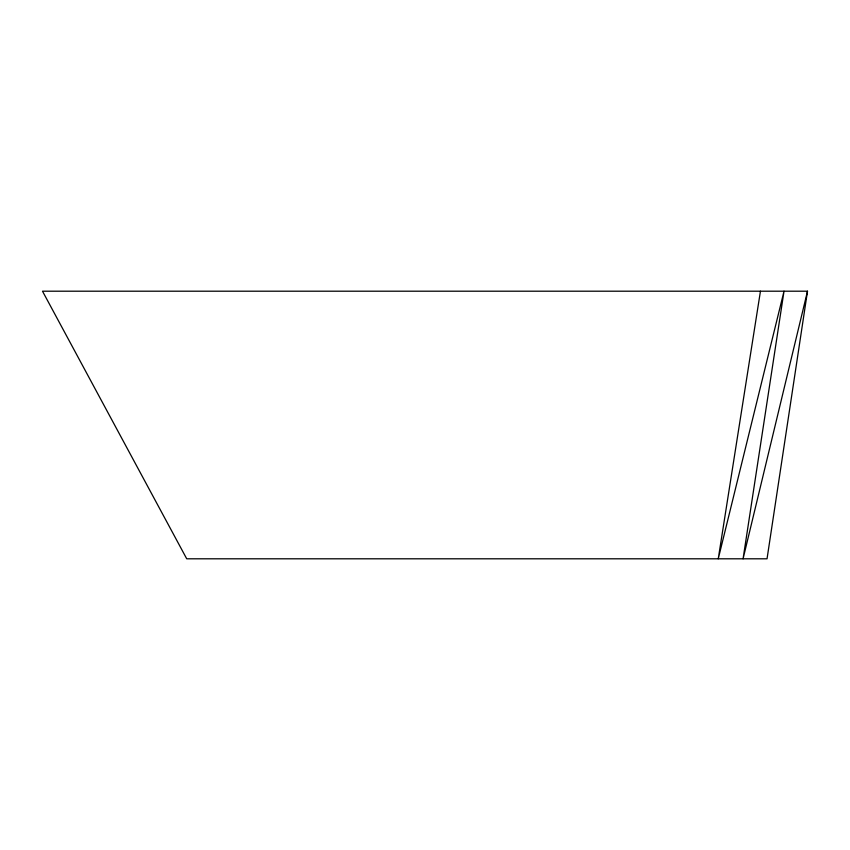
<?xml version="1.0" encoding="UTF-8"?>
<svg xmlns="http://www.w3.org/2000/svg" width="850" height="850" viewBox="0 0 850 850"><rect width="100%" height="100%" fill="white"/><g stroke="black" fill="none" stroke-linecap="round" stroke-linejoin="round"><path stroke-width="1.27" d="M807.5 291.199L767.04 558.801L186.724 558.801L42.5 291.199L807.5 291.199L743.07 558.801L784.019 291.199L718.25 558.801L760.452 291.199"/></g></svg>
